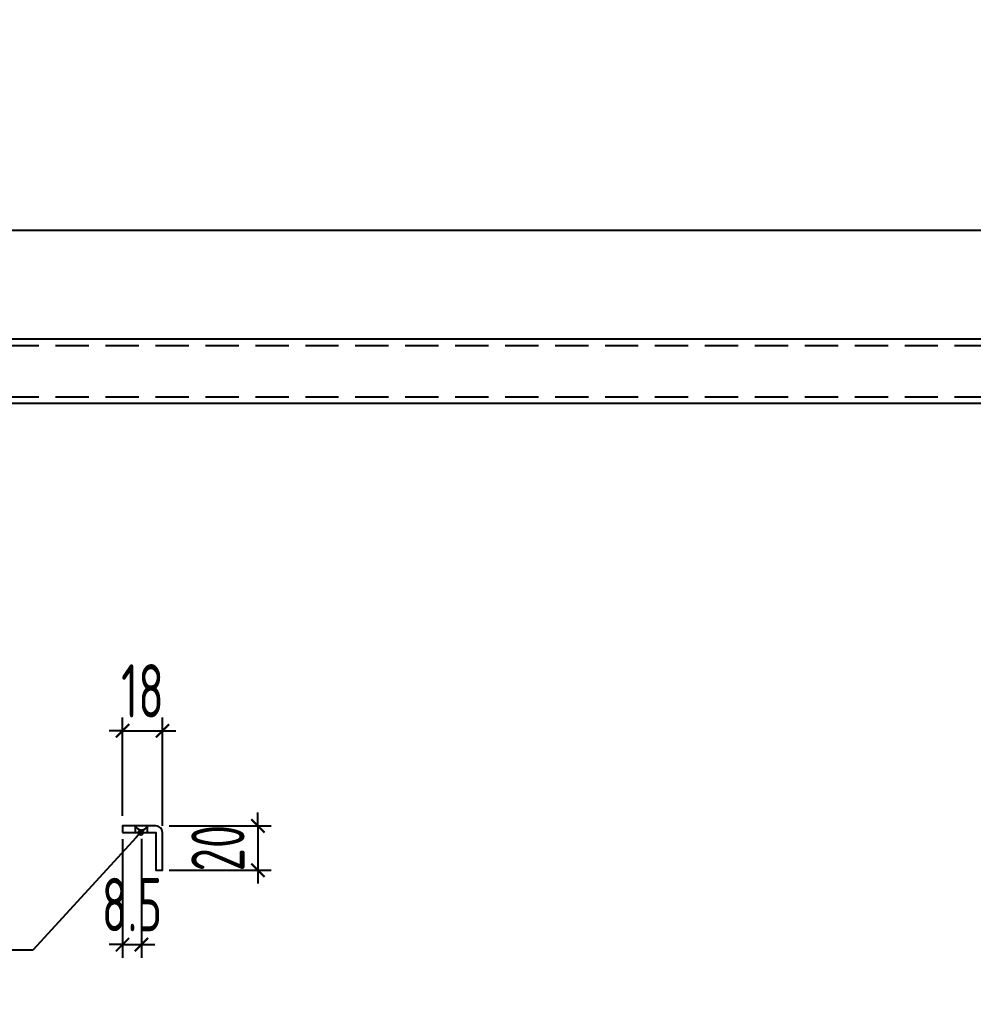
# Model space of a CAD drawing. Extents: x -3378 to 102197, y -3799 to 48702.
# Drawn here: x 12504 to 12933.7, y 7731.4 to 8172.8 of the extents above; entities that cross this region are included whole.
import ezdxf
from ezdxf import colors
from ezdxf.entities.mleader import LeaderData, LeaderLine
from ezdxf.enums import TextEntityAlignment as Align
from ezdxf.math import Vec2, Vec3

# ---------------------------------------------------------------- set-up
doc = ezdxf.new("R2010")
doc.units = 0
doc.linetypes.add('HIDDEN', pattern=[0.375, 0.25, -0.125])
for name, color, linetype in [('DIM', 173, 'Continuous'), ('GM_ANNO_LABL', 4, 'Continuous'), ('GM_ANNO_TEXT', 7, 'Continuous'), ('視覺模型鋁擠型暫替', 4, 'Continuous'), ('金屬面材 METAL PANEL', 2, 'Continuous'), ('隱藏線 HIDDEN', 8, 'HIDDEN')]:
    doc.layers.add(name, color=color, linetype=linetype)
doc.layers.add('GM_CNST', color=171, linetype='Continuous', lineweight=5, plot=False)
doc.styles.add('CHINESE', font='ros1.shx', dxfattribs={"width": 0.75, "bigfont": 'hztxt.shx'})
doc.styles.add('GM', font='')
doc.styles.get('GM').set_extended_font_data('Microsoft JhengHei')
doc.dimstyles.new('F-06', dxfattribs={"dimscale": 6, "dimtxt": 4, "dimasz": 1, "dimexe": 1, "dimexo": 1, "dimgap": 1, "dimtad": 1, "dimdec": 1, "dimzin": 12, "dimdsep": 46, "dimtxsty": 'CHINESE', "dimblk": 'ARCHTICK', "dimcen": 0, "dimclrd": 4, "dimclre": 4, "dimclrt": 1, "dimadec": 0, "dimazin": 3, "dimtfac": 1, "dimtdec": 1, "dimtix": 1, "dimtmove": 2, "dimatfit": 3, "dimfxl": 1, "dimtolj": 1, "dimtzin": 0, "dimarcsym": 0})

# ---------------------------------------------------------------- blocks, each defined once
blk = doc.blocks.new('_ArchTick')
at = {"color": 0, "linetype": 'ByBlock', "const_width": 0.15}
blk.add_lwpolyline([(-0.5, -0.5), (0.5, 0.5)], dxfattribs=at)
blk = doc.blocks.new('*D1049')
at = {"layer": 'Defpoints', "color": 0, "ltscale": 10, "transparency": 16777216}
for p in [(11568.76041982544, 8077.748043464162), (11568.76041982544, 7999.774461734793), (13300.20257781812, 7999.774461734793, -3.737175178560109e-06)]:
    blk.add_point(p, dxfattribs=at)
at = {"layer": 'DIM', "color": 4, "lineweight": -2, "ltscale": 10, "transparency": 16777216}
for p, q in [((11568.76041982544, 8005.774461734793), (11568.76041982544, 8083.748043464162)), ((13300.20257781812, 8005.774461734793), (13300.20257781812, 8083.748043464162)), ((13300.20257781812, 8077.748043464162), (11568.76041982544, 8077.748043464162))]:
    blk.add_line(p, q, dxfattribs=at)
at = {"layer": 'DIM', "color": 4, "lineweight": -2, "ltscale": 10, "transparency": 16777216, "xscale": 6, "yscale": 6, "zscale": 6, "rotation": 180}
blk.add_blockref('_ArchTick', (11568.76041982544, 8077.748043464162), dxfattribs=at)
at = {"layer": 'DIM', "color": 4, "lineweight": -2, "ltscale": 10, "transparency": 16777216, "xscale": 6, "yscale": 6, "zscale": 6}
blk.add_blockref('_ArchTick', (13300.20257781812, 8077.748043464162), dxfattribs=at)
at = {"layer": 'DIM', "color": 1, "ltscale": 10, "transparency": 16777216, "insert": (12434.48149882178, 8095.748043464162), "char_height": 24, "attachment_point": 5, "style": 'CHINESE'}
blk.add_mtext('\\A1;2086', dxfattribs=at)
blk = doc.blocks.new('*D992')
at = {"layer": 'Defpoints', "color": 0, "ltscale": 10, "transparency": 16777216}
for p in [(12565.35627515375, 7809.569024007935), (12565.35627515375, 7789.569024007931, 2.638170786780497e-05), (12611.33040281545, 7789.569024007931)]:
    blk.add_point(p, dxfattribs=at)
at = {"layer": 'DIM', "color": 4, "lineweight": -2, "ltscale": 10, "transparency": 16777216}
for p, q in [((12611.33040281545, 7809.569024007935), (12611.33040281545, 7815.569024007935)), ((12571.35627515375, 7809.569024007935), (12617.33040281545, 7809.569024007935)), ((12611.33040281545, 7809.569024007935), (12611.33040281545, 7789.569024007931)), ((12571.35627515375, 7789.569024007931), (12617.33040281545, 7789.569024007931)), ((12611.33040281545, 7789.569024007931), (12611.33040281545, 7783.569024007931))]:
    blk.add_line(p, q, dxfattribs=at)
at = {"layer": 'DIM', "color": 4, "lineweight": -2, "ltscale": 10, "transparency": 16777216, "xscale": 6, "yscale": 6, "zscale": 6}
for p, rotation in [((12611.33040281545, 7809.569024007935), 270), ((12611.33040281545, 7789.569024007931), 90)]:
    blk.add_blockref('_ArchTick', p, dxfattribs=dict(at, rotation=rotation))
at = {"layer": 'DIM', "color": 1, "ltscale": 10, "transparency": 16777216, "insert": (12593.33040281545, 7799.569024007928), "char_height": 24, "attachment_point": 5, "rotation": 90, "style": 'CHINESE'}
blk.add_mtext('\\A1;20', dxfattribs=at)
blk = doc.blocks.new('*D993')
at = {"layer": 'Defpoints', "color": 0, "ltscale": 10, "transparency": 16777216}
for p in [(12568.35627515374, 7852.387996475722), (12550.35627515374, 7808.069024007928, 2.638170786780497e-05), (12568.35627515374, 7803.648539264264, 2.638170786780497e-05)]:
    blk.add_point(p, dxfattribs=at)
at = {"layer": 'DIM', "color": 4, "lineweight": -2, "ltscale": 10, "transparency": 16777216}
for p, q in [((12550.35627515374, 7814.069024007928), (12550.35627515374, 7858.387996475722)), ((12568.35627515374, 7809.648539264264), (12568.35627515374, 7858.387996475722)), ((12550.35627515374, 7852.387996475722), (12544.35627515374, 7852.387996475722)), ((12550.35627515374, 7852.387996475722), (12568.35627515374, 7852.387996475722)), ((12568.35627515374, 7852.387996475722), (12574.35627515374, 7852.387996475722))]:
    blk.add_line(p, q, dxfattribs=at)
at = {"layer": 'DIM', "color": 4, "lineweight": -2, "ltscale": 10, "transparency": 16777216, "xscale": 6, "yscale": 6, "zscale": 6}
blk.add_blockref('_ArchTick', (12550.35627515374, 7852.387996475722), dxfattribs=at)
at = {"layer": 'DIM', "color": 4, "lineweight": -2, "ltscale": 10, "transparency": 16777216, "xscale": 6, "yscale": 6, "zscale": 6, "rotation": 180}
blk.add_blockref('_ArchTick', (12568.35627515374, 7852.387996475722), dxfattribs=at)
at = {"layer": 'DIM', "color": 1, "ltscale": 10, "transparency": 16777216, "insert": (12559.35627515374, 7870.387996475722), "char_height": 24, "attachment_point": 5, "style": 'CHINESE'}
blk.add_mtext('\\A1;18', dxfattribs=at)
blk = doc.blocks.new('*D1004')
at = {"layer": 'Defpoints', "color": 0, "ltscale": 10, "transparency": 16777216}
for p in [(12550.35627515374, 7809.569024007928, 2.638170786780497e-05), (12558.85627515374, 7809.802991961184, 2.638170930386631e-05), (12558.85627515374, 7756.100654883126)]:
    blk.add_point(p, dxfattribs=at)
at = {"layer": 'DIM', "color": 4, "lineweight": -2, "ltscale": 10, "transparency": 16777216}
for p, q in [((12550.35627515374, 7803.569024007928), (12550.35627515374, 7750.100654883126)), ((12558.85627515374, 7803.802991961184), (12558.85627515374, 7750.100654883126)), ((12550.35627515374, 7756.100654883126), (12544.35627515374, 7756.100654883126)), ((12550.35627515374, 7756.100654883126), (12558.85627515374, 7756.100654883126)), ((12558.85627515374, 7756.100654883126), (12564.85627515374, 7756.100654883126))]:
    blk.add_line(p, q, dxfattribs=at)
at = {"layer": 'DIM', "color": 4, "lineweight": -2, "ltscale": 10, "transparency": 16777216, "xscale": 6, "yscale": 6, "zscale": 6}
blk.add_blockref('_ArchTick', (12550.35627515374, 7756.100654883126), dxfattribs=at)
at = {"layer": 'DIM', "color": 4, "lineweight": -2, "ltscale": 10, "transparency": 16777216, "xscale": 6, "yscale": 6, "zscale": 6, "rotation": 180}
blk.add_blockref('_ArchTick', (12558.85627515374, 7756.100654883126), dxfattribs=at)
at = {"layer": 'DIM', "color": 1, "ltscale": 10, "transparency": 16777216, "insert": (12554.60627515374, 7774.100654883126), "char_height": 24, "attachment_point": 5, "style": 'CHINESE'}
blk.add_mtext('\\A1;8.5', dxfattribs=at)
blk = doc.blocks.new('_Dot')
at = {"color": 0, "linetype": 'ByBlock', "lineweight": -2}
blk.add_line((-0.5, 0), (-1, 0), dxfattribs=at)
at = {"color": 0, "linetype": 'ByBlock', "const_width": 0.5}
blk.add_lwpolyline([(-0.25, 0, 1), (0.25, 0, 1)], format="xyb", close=True, dxfattribs=at)
blk = doc.blocks.new('TK')
at = {"lineweight": 0}
blk.add_3dface([(3.000000000000114, 4.999999999992838), (415, 4.999999999992838), (415, 293.999999999993), (3.000000000000114, 293.999999999993)], dxfattribs=at)
at = {"layer": 'GM_CNST', "linetype": 'Continuous', "lineweight": 0}
blk.add_3dface([(420, -7.16227077646181e-12), (1.13686837721616e-13, -7.16227077646181e-12), (1.13686837721616e-13, 296.999999999993), (420, 296.999999999993)], dxfattribs=at)
at = {"layer": 'GM_ANNO_TEXT', "style": 'GM'}
for tag, height, p in [('業主', 2.555267623773898, (283.4335366898506, 26.37083240968798)), ('圖名', 2.555267623773897, (283.4757817988666, 9.138447862955331))]:
    blk.add_attdef(tag, text='', height=height, dxfattribs=at).set_placement(p, align=Align.MIDDLE_LEFT)
for tag, height, p in [('繪圖者', 2.555267623773898, (109.2962297695686, 23.04775065600563)), ('比例尺', 2.555267623773897, (166.7122553317968, 23.04320999066124)), ('單位', 2.555267623773898, (138.4909817655589, 9.623054695839642)), ('設計者', 2.555267623773898, (109.2962297695686, 9.56077626247145)), ('日期', 2.555267623773897, (166.6151640072021, 9.446327627047253))]:
    blk.add_attdef(tag, text='', height=height, dxfattribs=at).set_placement(p, align=Align.CENTER)
for p in [(389.4536763459182, 19.368876838853), (389.4536763459182, 13.69050434240501), (359.7766075519248, 12.56057818498823), (389.4536763459182, 8.012131843454085)]:
    blk.add_attdef('加工編號', text='', height=2.555267623773897, dxfattribs=at).set_placement(p, align=Align.MIDDLE)

msp = doc.modelspace()

# ---------------------------------------------------------------- linework, layer by layer
at = {"layer": '視覺模型鋁擠型暫替', "color": 1, "linetype": 'Continuous'}
msp.add_arc((12558.85810951298, 7810.714724623829, 0.01023552437928071), 2.981292107240189, 202.508377001563, 337.3081491770112, dxfattribs=at)
at = {"layer": '金屬面材 METAL PANEL'}
for p, q in [((13300.20257781812, 8028.773597300387, -7.826813987521744e-07), (11568.76041982544, 8028.773597300387, 2.954493779807935e-06)), ((13300.20257781812, 7999.774461734793, -7.826813987521744e-07), (11568.76041982544, 7999.774461734793, 2.954493779807935e-06))]:
    msp.add_line(p, q, dxfattribs=at)
at = {"layer": '金屬面材 METAL PANEL', "elevation": 0.01023552437784465}
msp.add_lwpolyline([(12550.35627515374, 7806.569024007928), (12565.35627515374, 7806.569024007928), (12565.35627515374, 7789.569024007928), (12568.35627515374, 7789.569024007928), (12568.35627515374, 7806.569024007928, 0.414213562373095), (12565.35627515374, 7809.569024007928), (12550.35627515374, 7809.569024007928)], format="xyb", close=True, dxfattribs=at)
at = {"layer": '金屬面材 METAL PANEL', "elevation": 0.01023552437928071}
msp.add_lwpolyline([(12556.10392158952, 7809.573430835639), (12556.10392158952, 7806.573430835639), (12561.60862864526, 7806.564617180333), (12561.60862864526, 7809.564617180333)], close=True, dxfattribs=at)
at = {"layer": '隱藏線 HIDDEN', "ltscale": 60}
for p, q in [((13300.20257781812, 8025.773597300387, -7.826813987521744e-07), (11568.76041982544, 8025.773597300387, 2.954493779807935e-06)), ((13300.20257781812, 8002.773961192914, -7.826813987521744e-07), (11568.76041982544, 8002.773961192914, 2.954493779807935e-06))]:
    msp.add_line(p, q, dxfattribs=at)

# ---------------------------------------------------------------- block references
at = {"xscale": 6, "yscale": 6, "zscale": 6}
msp.add_blockref('TK', (11398.79292812373, 7349.705415159356), dxfattribs=at)

# ---------------------------------------------------------------- dimensions: what is measured, and where the dimension line sits
at = {"layer": 'DIM', "ltscale": 10}
dim = msp.add_linear_dim(base=(11568.76041982544, 8077.748043464162, 2.954493779807935e-06), p1=(13300.20257781812, 7999.774461734793, -7.826813987521744e-07), p2=(11568.76041982544, 7999.774461734793, 2.954493779807935e-06), text='2086', dimstyle='F-06', dxfattribs=at)
dim.commit()
dim.dimension.update_dxf_attribs({"geometry": '*D1049', "text_midpoint": (12434.48149882178, 8095.748043464162, 2.954493779807935e-06)})
for base, p1, p2, picture, middle in [((12568.35627515374, 7852.387996475722, 0.01020914266997685), (12550.35627515374, 7808.069024007928, 0.01023552437784465), (12568.35627515374, 7803.648539264264, 0.01023552437784465), '*D993', (12559.35627515374, 7870.387996475722, 0.01020914266997685)), ((12558.85627515374, 7756.100654883126, 0.01020914266997685), (12550.35627515374, 7809.569024007928, 0.01023552437784465), (12558.85627515374, 7809.802991961184, 0.01023552437928071), '*D1004', (12554.60627515374, 7774.100654883126, 0.01020914266997685))]:
    dim = msp.add_linear_dim(base=base, p1=p1, p2=p2, dimstyle='F-06', dxfattribs=at)
    dim.commit()
    dim.dimension.update_dxf_attribs({"geometry": picture, "text_midpoint": middle})
dim = msp.add_linear_dim(base=(12611.33040281545, 7789.569024007931, 0.01020914266997685), p1=(12565.35627515374, 7809.569024007931, 0.01020914266997685), p2=(12565.35627515374, 7789.569024007928, 0.01023552437784465), angle=90, dimstyle='F-06', dxfattribs=at)
dim.commit()
dim.dimension.update_dxf_attribs({"geometry": '*D992', "text_midpoint": (12593.33040281545, 7799.569024007928, 0.01020914266997685)})

# ---------------------------------------------------------------- leaders
at = {"layer": 'GM_ANNO_LABL'}
ml = msp.add_multileader_mtext('Standard', dxfattribs=at)
ml.set_content('{\\fMicrosoft JhengHei|b0|i0|c136|p34;孔直徑為}5.5{\\fMicrosoft JhengHei|b0|i0|c136|p34;mm}', color=256, style='GM')
ml.set_leader_properties()
ml.set_arrow_properties(name='DOT')
ml.build(insert=Vec2(0, 0))
ml.multileader.update_dxf_attribs({"arrow_head_size": 3})
ctx = ml.context
ctx.base_point, ctx.char_height, ctx.arrow_head_size, ctx.plane_origin = Vec3(12301.34256314749, 7753.596792927541, 0.01023552437928071), 18, 3, Vec3(12487.35811310281, 7737.788123857835, 0.01023552437928071)
ctx.text_align_type = 2
notes = []
notes.append((ctx, [(0, (1, 1, 0), (12509.87944987259, 7753.596792927541, 0.01023552437928071), (-1, 0), 35.57626697041223, [(0, [(12558.55617909258, 7806.568543520371, 0.01023552437928071)], 0, [])])]))
ctx.mtext.insert, ctx.mtext.alignment, ctx.mtext.flow_direction = Vec3(12472.30318290217, 7763.253345542132, 0.01023552437928071), 3, 5
for ctx, leaders in notes:
    for number, flags, end, landing, length, lines in leaders:
        leader = LeaderData()
        leader.index, (leader.has_last_leader_line, leader.has_dogleg_vector, leader.attachment_direction) = number, flags
        leader.last_leader_point, leader.dogleg_vector, leader.dogleg_length = Vec3(end), Vec3(landing), length
        for number, points, colour, breaks in lines:
            line = LeaderLine()
            line.index, line.vertices, line.color, line.breaks = number, Vec3.list(points), colors.encode_raw_color(colour), breaks
            leader.lines.append(line)
        ctx.leaders.append(leader)

doc.saveas('drawing.dxf')
